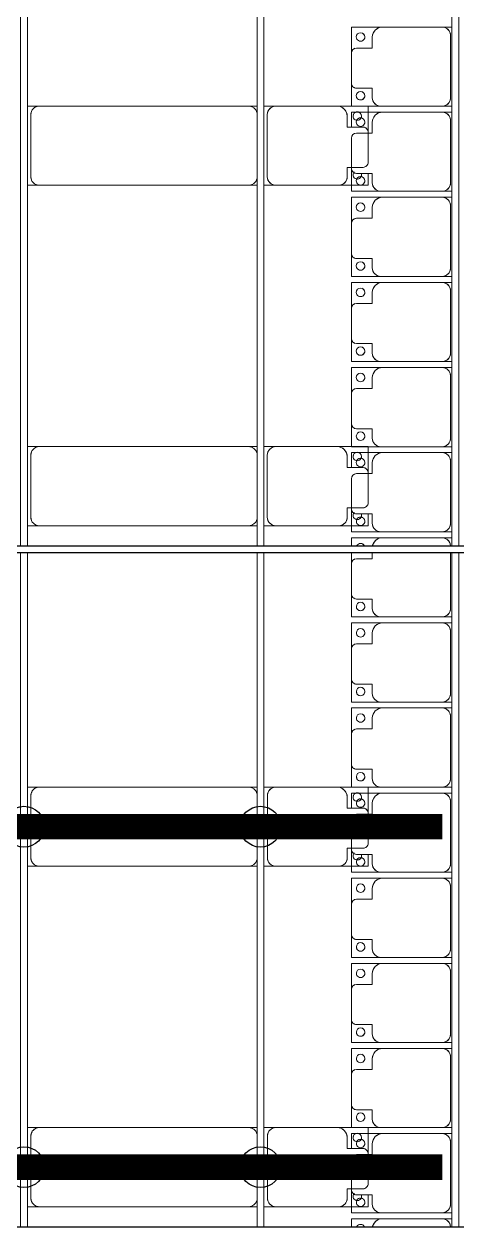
# Model space of a CAD drawing. Header units: millimetres. Extents: x -248177 to 167033, y 156986 to 268923.
# Drawn here: x -171372 to -168828, y 170400 to 177465 of the extents above; entities that cross this region are included whole.
import ezdxf

# ---------------------------------------------------------------- set-up
doc = ezdxf.new("R2010")
doc.units = ezdxf.units.MM
for name, color, linetype, lineweight in [('A-DETL-MBND', 5, 'Continuous', 9), ('A-GENM', 13, 'Continuous', 9), ('S-BEAM', 12, 'Continuous', 9)]:
    doc.layers.add(name, color=color, linetype=linetype, lineweight=lineweight)
doc.layers.add('GC-HOP 40x60 GIA CUONG', color=1, linetype='Continuous')

# ---------------------------------------------------------------- blocks, each defined once
blk = doc.blocks.new('Dải phao đi lại kèm đỡ invester - DẢI PHAO ĐI LẠI-18009-BỐ TRÍ KHUNG KẾT CẤU BÈ PIN 02')
at = {"layer": 'A-DETL-MBND', "color": 8}
for p, q in [((56758.4, -779.7), (56758.4, -721.8)), ((56758.4, -779.7), (56758.4, -721.8)), ((57173.4, -729.7), (56808.4, -729.7)), ((57223.4, -721.8), (57223.4, -779.7)), ((57223.4, -721.8), (57223.4, -779.7)), ((57258.4, -779.7), (57258.4, -721.8)), ((57258.4, -779.7), (57258.4, -721.8)), ((57673.4, -729.7), (57308.4, -729.7)), ((57723.4, -721.8), (57723.4, -779.7)), ((57723.4, -721.8), (57723.4, -779.7)), ((57758.4, -779.7), (57758.4, -721.8)), ((57758.4, -779.7), (57758.4, -721.8)), ((58173.4, -729.7), (57808.4, -729.7)), ((58223.4, -721.8), (58223.4, -779.7)), ((58223.4, -721.8), (58223.4, -779.7)), ((58258.4, -779.7), (58258.4, -721.8)), ((58258.4, -779.7), (58258.4, -721.8)), ((58673.4, -729.7), (58308.4, -729.7)), ((58723.4, -721.8), (58723.4, -779.7)), ((58723.4, -721.8), (58723.4, -779.7)), ((58758.4, -779.7), (58758.4, -721.8)), ((58758.4, -779.7), (58758.4, -721.8)), ((59173.4, -729.7), (58808.4, -729.7)), ((59223.4, -721.8), (59223.4, -779.7)), ((59223.4, -721.8), (59223.4, -779.7)), ((59258.4, -779.7), (59258.4, -721.8)), ((59258.4, -779.7), (59258.4, -721.8)), ((59673.4, -729.7), (59308.4, -729.7)), ((59723.4, -721.8), (59723.4, -779.7)), ((59723.4, -721.8), (59723.4, -779.7)), ((59758.4, -779.7), (59758.4, -721.8)), ((59758.4, -779.7), (59758.4, -721.8)), ((60173.4, -729.7), (59846.3, -729.7)), ((60223.4, -721.8), (60223.4, -779.7)), ((60223.4, -721.8), (60223.4, -779.7)), ((60258.4, -779.7), (60258.4, -721.8)), ((60258.4, -779.7), (60258.4, -721.8)), ((60673.4, -729.7), (60308.4, -729.7)), ((60723.4, -721.8), (60723.4, -779.7)), ((60723.4, -721.8), (60723.4, -779.7)), ((60758.4, -779.7), (60758.4, -721.8)), ((60758.4, -779.7), (60758.4, -721.8)), ((61173.4, -729.7), (60808.4, -729.7)), ((61223.4, -721.8), (61223.4, -779.7)), ((61223.4, -721.8), (61223.4, -779.7)), ((61258.4, -779.7), (61258.4, -721.8)), ((61258.4, -779.7), (61258.4, -721.8)), ((61673.4, -729.7), (61308.4, -729.7)), ((61723.4, -721.8), (61723.4, -779.7)), ((61723.4, -721.8), (61723.4, -779.7)), ((61758.4, -779.7), (61758.4, -721.8)), ((61758.4, -779.7), (61758.4, -721.8)), ((62173.4, -729.7), (61808.4, -729.7)), ((62223.4, -721.8), (62223.4, -779.7)), ((62223.4, -721.8), (62223.4, -779.7)), ((62258.4, -779.7), (62258.4, -721.8)), ((62258.4, -779.7), (62258.4, -721.8)), ((62673.4, -729.7), (62308.4, -729.7)), ((62723.4, -721.8), (62723.4, -779.7)), ((62723.4, -721.8), (62723.4, -779.7)), ((62758.4, -779.7), (62758.4, -721.8)), ((62758.4, -779.7), (62758.4, -721.8)), ((63173.4, -729.7), (62808.4, -729.7)), ((63223.4, -721.8), (63223.4, -779.7)), ((63223.4, -721.8), (63223.4, -779.7)), ((63258.4, -779.7), (63258.4, -721.8)), ((63258.4, -779.7), (63258.4, -721.8)), ((63673.4, -729.7), (63308.4, -729.7)), ((63723.4, -721.8), (63723.4, -779.7)), ((63723.4, -721.8), (63723.4, -779.7)), ((63758.4, -779.7), (63758.4, -721.8)), ((63758.4, -779.7), (63758.4, -721.8)), ((56758.4, -779.7), (56758.4, -1129.7)), ((57223.4, -1139.7), (57223.4, -779.7)), ((57258.4, -779.7), (57258.4, -1129.7)), ((57723.4, -1139.7), (57723.4, -779.7)), ((57758.4, -779.7), (57758.4, -1129.7)), ((58223.4, -1139.7), (58223.4, -779.7)), ((58258.4, -779.7), (58258.4, -1129.7)), ((58723.4, -1139.7), (58723.4, -779.7)), ((58758.4, -779.7), (58758.4, -1129.7)), ((59223.4, -1139.7), (59223.4, -779.7)), ((59258.4, -779.7), (59258.4, -1129.7)), ((59723.4, -1139.7), (59723.4, -779.7)), ((59758.4, -779.7), (59758.4, -1129.7)), ((60223.4, -1139.7), (60223.4, -779.7)), ((60258.4, -779.7), (60258.4, -1129.7)), ((60723.4, -1139.7), (60723.4, -779.7)), ((60758.4, -779.7), (60758.4, -1129.7)), ((61223.4, -1139.7), (61223.4, -779.7)), ((61258.4, -779.7), (61258.4, -1129.7)), ((61723.4, -1139.7), (61723.4, -779.7)), ((61758.4, -779.7), (61758.4, -1129.7)), ((62223.4, -1139.7), (62223.4, -779.7)), ((62258.4, -779.7), (62258.4, -1129.7)), ((62723.4, -1139.7), (62723.4, -779.7)), ((62758.4, -779.7), (62758.4, -1129.7)), ((63223.4, -1139.7), (63223.4, -779.7)), ((63258.4, -779.7), (63258.4, -1129.7)), ((63723.4, -1139.7), (63723.4, -779.7)), ((63758.4, -779.7), (63758.4, -1129.7)), ((56758.4, -1312.2), (56758.4, -1129.7)), ((56758.4, -1129.7), (56758.4, -1312.2)), ((57258.4, -1312.2), (57258.4, -1129.7)), ((57258.4, -1129.7), (57258.4, -1216.7)), ((57758.4, -1312.2), (57758.4, -1129.7)), ((57758.4, -1129.7), (57758.4, -1312.2)), ((58258.4, -1312.2), (58258.4, -1129.7)), ((58258.4, -1129.7), (58258.4, -1312.2)), ((58758.4, -1312.2), (58758.4, -1129.7)), ((58758.4, -1129.7), (58758.4, -1312.2)), ((59258.4, -1312.2), (59258.4, -1129.7)), ((59258.4, -1129.7), (59258.4, -1216.7)), ((59758.4, -1312.2), (59758.4, -1129.7)), ((59758.4, -1129.7), (59758.4, -1312.2)), ((60258.4, -1312.2), (60258.4, -1129.7)), ((60258.4, -1129.7), (60258.4, -1312.2)), ((60758.4, -1312.2), (60758.4, -1129.7)), ((60758.4, -1129.7), (60758.4, -1312.2)), ((61258.4, -1312.2), (61258.4, -1129.7)), ((61258.4, -1129.7), (61258.4, -1216.7)), ((61758.4, -1312.2), (61758.4, -1129.7)), ((61758.4, -1129.7), (61758.4, -1312.2)), ((62258.4, -1312.2), (62258.4, -1129.7)), ((62258.4, -1129.7), (62258.4, -1312.2)), ((62758.4, -1312.2), (62758.4, -1129.7)), ((62758.4, -1129.7), (62758.4, -1312.2)), ((63258.4, -1312.2), (63258.4, -1129.7)), ((63258.4, -1129.7), (63258.4, -1216.7)), ((63758.4, -1312.2), (63758.4, -1129.7)), ((63758.4, -1129.7), (63758.4, -1312.2)), ((56818.4, -1189.7), (56881.8, -1189.7)), ((56881.8, -1189.7), (56881.8, -1282.2)), ((57118.2, -1282.2), (57118.2, -1189.7)), ((57118.2, -1189.7), (57173.4, -1189.7)), ((57223.4, -1139.7), (57223.4, -1312.2)), ((57223.4, -1215.1), (57223.4, -1139.7)), ((57318.4, -1189.7), (57381.8, -1189.7)), ((57381.8, -1189.7), (57381.8, -1282.2)), ((57618.2, -1282.2), (57618.2, -1189.7)), ((57618.2, -1189.7), (57673.4, -1189.7)), ((57723.4, -1139.7), (57723.4, -1312.2)), ((57723.4, -1312.2), (57723.4, -1139.7)), ((57818.4, -1189.7), (57881.8, -1189.7)), ((57881.8, -1189.7), (57881.8, -1282.2)), ((58118.2, -1282.2), (58118.2, -1189.7)), ((58118.2, -1189.7), (58173.4, -1189.7)), ((58223.4, -1139.7), (58223.4, -1312.2)), ((58223.4, -1312.2), (58223.4, -1139.7)), ((58318.4, -1189.7), (58381.8, -1189.7)), ((58381.8, -1189.7), (58381.8, -1282.2)), ((58618.2, -1282.2), (58618.2, -1189.7)), ((58618.2, -1189.7), (58673.4, -1189.7)), ((58723.4, -1139.7), (58723.4, -1312.2)), ((58723.4, -1312.2), (58723.4, -1139.7)), ((58818.4, -1189.7), (58881.8, -1189.7)), ((58881.8, -1189.7), (58881.8, -1282.2)), ((59118.2, -1282.2), (59118.2, -1189.7)), ((59118.2, -1189.7), (59173.4, -1189.7)), ((59223.4, -1139.7), (59223.4, -1312.2)), ((59223.4, -1215.1), (59223.4, -1139.7)), ((59318.4, -1189.7), (59381.8, -1189.7)), ((59381.8, -1189.7), (59381.8, -1282.2)), ((59618.2, -1282.2), (59618.2, -1189.7)), ((59618.2, -1189.7), (59673.4, -1189.7)), ((59723.4, -1139.7), (59723.4, -1312.2)), ((59723.4, -1312.2), (59723.4, -1139.7)), ((59846.3, -1189.7), (59881.8, -1189.7)), ((59881.8, -1189.7), (59881.8, -1282.2)), ((60118.2, -1282.2), (60118.2, -1189.7)), ((60118.2, -1189.7), (60173.4, -1189.7)), ((60223.4, -1139.7), (60223.4, -1312.2)), ((60223.4, -1312.2), (60223.4, -1139.7)), ((60318.4, -1189.7), (60381.8, -1189.7)), ((60381.8, -1189.7), (60381.8, -1282.2)), ((60618.2, -1282.2), (60618.2, -1189.7)), ((60618.2, -1189.7), (60673.4, -1189.7)), ((60723.4, -1139.7), (60723.4, -1312.2)), ((60723.4, -1312.2), (60723.4, -1139.7)), ((60818.4, -1189.7), (60881.8, -1189.7)), ((60881.8, -1189.7), (60881.8, -1282.2)), ((61118.2, -1282.2), (61118.2, -1189.7)), ((61118.2, -1189.7), (61173.4, -1189.7)), ((61223.4, -1139.7), (61223.4, -1312.2)), ((61223.4, -1215.1), (61223.4, -1139.7)), ((61318.4, -1189.7), (61381.8, -1189.7)), ((61381.8, -1189.7), (61381.8, -1282.2)), ((61618.2, -1282.2), (61618.2, -1189.7)), ((61618.2, -1189.7), (61673.4, -1189.7)), ((61723.4, -1139.7), (61723.4, -1312.2)), ((61723.4, -1312.2), (61723.4, -1139.7)), ((61818.4, -1189.7), (61881.8, -1189.7)), ((61881.8, -1189.7), (61881.8, -1282.2)), ((62118.2, -1282.2), (62118.2, -1189.7)), ((62118.2, -1189.7), (62173.4, -1189.7)), ((62223.4, -1139.7), (62223.4, -1312.2)), ((62223.4, -1312.2), (62223.4, -1139.7)), ((62318.4, -1189.7), (62381.8, -1189.7)), ((62381.8, -1189.7), (62381.8, -1282.2)), ((62618.2, -1282.2), (62618.2, -1189.7)), ((62618.2, -1189.7), (62673.4, -1189.7)), ((62723.4, -1139.7), (62723.4, -1312.2)), ((62723.4, -1312.2), (62723.4, -1139.7)), ((62818.4, -1189.7), (62881.8, -1189.7)), ((62881.8, -1189.7), (62881.8, -1282.2)), ((63118.2, -1282.2), (63118.2, -1189.7)), ((63118.2, -1189.7), (63173.4, -1189.7)), ((63223.4, -1139.7), (63223.4, -1312.2)), ((63223.4, -1215.1), (63223.4, -1139.7)), ((63318.4, -1189.7), (63381.8, -1189.7)), ((63381.8, -1189.7), (63381.8, -1282.2)), ((63618.2, -1282.2), (63618.2, -1189.7)), ((63618.2, -1189.7), (63673.4, -1189.7)), ((63723.4, -1139.7), (63723.4, -1312.2)), ((63723.4, -1312.2), (63723.4, -1139.7)), ((57223.4, -1312.2), (57223.4, -1248)), ((57258.4, -1237.7), (57258.4, -1294.9)), ((59223.4, -1312.2), (59223.4, -1248)), ((59258.4, -1237.7), (59258.4, -1294.9)), ((61223.4, -1312.2), (61223.4, -1248)), ((61258.4, -1237.7), (61258.4, -1294.9)), ((63223.4, -1312.2), (63223.4, -1248)), ((63258.4, -1237.7), (63258.4, -1294.9)), ((56911.8, -1312.2), (56758.4, -1312.2)), ((56758.4, -1312.2), (56911.8, -1312.2)), ((56911.8, -1312.2), (57088.2, -1312.2)), ((57223.4, -1312.2), (57088.2, -1312.2)), ((57088.2, -1312.2), (57223.4, -1312.2)), ((57258.4, -1301.2), (57258.4, -1312.2)), ((57346.4, -1312.2), (57258.4, -1312.2)), ((57277.3, -1312.2), (57290.2, -1312.2)), ((57311.7, -1312.2), (57327.2, -1312.2)), ((57411.8, -1312.2), (57588.2, -1312.2)), ((57723.4, -1312.2), (57588.2, -1312.2)), ((57592, -1312.2), (57609.1, -1312.2)), ((57625.2, -1312.2), (57638.6, -1312.2)), ((57687, -1312.2), (57723.4, -1312.2)), ((57911.8, -1312.2), (57758.4, -1312.2)), ((57758.4, -1312.2), (57911.8, -1312.2)), ((57911.8, -1312.2), (58088.2, -1312.2)), ((58223.4, -1312.2), (58088.2, -1312.2)), ((58088.2, -1312.2), (58223.4, -1312.2)), ((58411.8, -1312.2), (58258.4, -1312.2)), ((58258.4, -1312.2), (58411.8, -1312.2)), ((58411.8, -1312.2), (58588.2, -1312.2)), ((58723.4, -1312.2), (58588.2, -1312.2)), ((58588.2, -1312.2), (58723.4, -1312.2)), ((58911.8, -1312.2), (58758.4, -1312.2)), ((58758.4, -1312.2), (58911.8, -1312.2)), ((58911.8, -1312.2), (59088.2, -1312.2)), ((59223.4, -1312.2), (59088.2, -1312.2)), ((59088.2, -1312.2), (59223.4, -1312.2)), ((59258.4, -1301.2), (59258.4, -1312.2)), ((59346.4, -1312.2), (59258.4, -1312.2)), ((59277.3, -1312.2), (59290.2, -1312.2)), ((59311.7, -1312.2), (59327.2, -1312.2)), ((59411.8, -1312.2), (59588.2, -1312.2)), ((59723.4, -1312.2), (59588.2, -1312.2)), ((59592, -1312.2), (59609.1, -1312.2)), ((59625.2, -1312.2), (59638.6, -1312.2)), ((59687, -1312.2), (59723.4, -1312.2)), ((59806.3, -1312.2), (59758.4, -1312.2)), ((59758.4, -1312.2), (59806.3, -1312.2)), ((59911.8, -1312.2), (59846.3, -1312.2)), ((59846.3, -1312.2), (59911.8, -1312.2)), ((59911.8, -1312.2), (60088.2, -1312.2)), ((60223.4, -1312.2), (60088.2, -1312.2)), ((60088.2, -1312.2), (60223.4, -1312.2)), ((60411.8, -1312.2), (60258.4, -1312.2)), ((60258.4, -1312.2), (60411.8, -1312.2)), ((60411.8, -1312.2), (60588.2, -1312.2)), ((60723.4, -1312.2), (60588.2, -1312.2)), ((60588.2, -1312.2), (60723.4, -1312.2)), ((60911.8, -1312.2), (60758.4, -1312.2)), ((60758.4, -1312.2), (60911.8, -1312.2)), ((60911.8, -1312.2), (61088.2, -1312.2)), ((61223.4, -1312.2), (61088.2, -1312.2)), ((61088.2, -1312.2), (61223.4, -1312.2)), ((61258.4, -1301.2), (61258.4, -1312.2)), ((61346.4, -1312.2), (61258.4, -1312.2)), ((61277.3, -1312.2), (61290.2, -1312.2)), ((61311.7, -1312.2), (61327.2, -1312.2)), ((61411.8, -1312.2), (61588.2, -1312.2)), ((61723.4, -1312.2), (61588.2, -1312.2)), ((61592, -1312.2), (61609.1, -1312.2)), ((61625.2, -1312.2), (61638.6, -1312.2)), ((61687, -1312.2), (61723.4, -1312.2)), ((61911.8, -1312.2), (61758.4, -1312.2)), ((61758.4, -1312.2), (61911.8, -1312.2)), ((61911.8, -1312.2), (62088.2, -1312.2)), ((62223.4, -1312.2), (62088.2, -1312.2)), ((62088.2, -1312.2), (62223.4, -1312.2)), ((62411.8, -1312.2), (62258.4, -1312.2)), ((62258.4, -1312.2), (62411.8, -1312.2)), ((62411.8, -1312.2), (62588.2, -1312.2)), ((62723.4, -1312.2), (62588.2, -1312.2)), ((62588.2, -1312.2), (62723.4, -1312.2)), ((62911.8, -1312.2), (62758.4, -1312.2)), ((62758.4, -1312.2), (62911.8, -1312.2)), ((62911.8, -1312.2), (63088.2, -1312.2)), ((63223.4, -1312.2), (63088.2, -1312.2)), ((63088.2, -1312.2), (63223.4, -1312.2)), ((63258.4, -1301.2), (63258.4, -1312.2)), ((63346.4, -1312.2), (63258.4, -1312.2)), ((63277.3, -1312.2), (63290.2, -1312.2)), ((63311.7, -1312.2), (63327.2, -1312.2)), ((63411.8, -1312.2), (63588.2, -1312.2)), ((63723.4, -1312.2), (63588.2, -1312.2)), ((63592, -1312.2), (63609.1, -1312.2)), ((63625.2, -1312.2), (63638.6, -1312.2)), ((63687, -1312.2), (63723.4, -1312.2)), ((63806.3, -1312.2), (63758.4, -1312.2)), ((63758.4, -1312.2), (63806.3, -1312.2))]:
    blk.add_line(p, q, dxfattribs=at)
for centre, radius, start, end in [((56808.4, -779.7), 50, 90, 180), ((56808.4, -779.7), 50, 90, 165), ((57173.4, -779.7), 50, 0, 90), ((57173.4, -779.7), 50, 15, 90), ((57308.4, -779.7), 50, 90, 180), ((57308.4, -779.7), 50, 90, 165), ((57673.4, -779.7), 50, 0, 90), ((57673.4, -779.7), 50, 15, 90), ((57808.4, -779.7), 50, 90, 180), ((57808.4, -779.7), 50, 90, 165), ((58173.4, -779.7), 50, 0, 90), ((58173.4, -779.7), 50, 15, 90), ((58308.4, -779.7), 50, 90, 180), ((58308.4, -779.7), 50, 90, 165), ((58673.4, -779.7), 50, 0, 90), ((58673.4, -779.7), 50, 15, 90), ((58808.4, -779.7), 50, 90, 180), ((58808.4, -779.7), 50, 90, 165), ((59173.4, -779.7), 50, 0, 90), ((59173.4, -779.7), 50, 15, 90), ((59308.4, -779.7), 50, 90, 180), ((59308.4, -779.7), 50, 90, 165), ((59673.4, -779.7), 50, 0, 90), ((59673.4, -779.7), 50, 15, 90), ((59808.4, -779.7), 50, 92.49051, 180), ((59808.4, -779.7), 50, 92.49051, 165), ((60173.4, -779.7), 50, 0, 90), ((60173.4, -779.7), 50, 15, 90), ((60308.4, -779.7), 50, 90, 180), ((60308.4, -779.7), 50, 90, 165), ((60673.4, -779.7), 50, 0, 90), ((60673.4, -779.7), 50, 15, 90), ((60808.4, -779.7), 50, 90, 180), ((60808.4, -779.7), 50, 90, 165), ((61173.4, -779.7), 50, 0, 90), ((61173.4, -779.7), 50, 15, 90), ((61308.4, -779.7), 50, 90, 180), ((61308.4, -779.7), 50, 90, 165), ((61673.4, -779.7), 50, 0, 90), ((61673.4, -779.7), 50, 15, 90), ((61808.4, -779.7), 50, 90, 180), ((61808.4, -779.7), 50, 90, 165), ((62173.4, -779.7), 50, 0, 90), ((62173.4, -779.7), 50, 15, 90), ((62308.4, -779.7), 50, 90, 180), ((62308.4, -779.7), 50, 90, 165), ((62673.4, -779.7), 50, 0, 90), ((62673.4, -779.7), 50, 15, 90), ((62808.4, -779.7), 50, 90, 180), ((62808.4, -779.7), 50, 90, 165), ((63173.4, -779.7), 50, 360, 90), ((63173.4, -779.7), 50, 15, 90), ((63308.4, -779.7), 50, 90, 180), ((63308.4, -779.7), 50, 90, 165), ((63673.4, -779.7), 50, 0, 90), ((63673.4, -779.7), 50, 15, 90), ((63808.4, -779.7), 50, 92.49051, 180), ((63808.4, -779.7), 50, 92.49051, 165), ((56818.4, -1129.7), 60, 180, 270), ((57318.4, -1129.7), 60, 180, 270), ((57818.4, -1129.7), 60, 180, 270), ((58318.4, -1129.7), 60, 180, 270), ((58818.4, -1129.7), 60, 180, 270), ((59318.4, -1129.7), 60, 180, 270), ((59818.4, -1129.7), 60, 180, 255), ((60318.4, -1129.7), 60, 180, 270), ((60818.4, -1129.7), 60, 180, 270), ((61318.4, -1129.7), 60, 180, 270), ((61818.4, -1129.7), 60, 180, 270), ((62318.4, -1129.7), 60, 180, 270), ((62818.4, -1129.7), 60, 180, 270), ((63318.4, -1129.7), 60, 180, 270), ((63818.4, -1129.7), 60, 180, 255), ((56818.4, -1129.7), 60, 210, 270), ((57173.4, -1139.7), 50, 270, 360), ((57173.4, -1139.7), 50, 270, 345), ((57318.4, -1129.7), 60, 210, 270), ((57673.4, -1139.7), 50, 270, 360), ((57673.4, -1139.7), 50, 270, 345), ((57818.4, -1129.7), 60, 210, 270), ((58173.4, -1139.7), 50, 270, 360), ((58173.4, -1139.7), 50, 270, 345), ((58318.4, -1129.7), 60, 210, 270), ((58673.4, -1139.7), 50, 270, 360), ((58673.4, -1139.7), 50, 270, 345), ((58818.4, -1129.7), 60, 210, 270), ((59173.4, -1139.7), 50, 270, 360), ((59173.4, -1139.7), 50, 270, 345), ((59318.4, -1129.7), 60, 210, 270), ((59673.4, -1139.7), 50, 270, 360), ((59673.4, -1139.7), 50, 270, 345), ((59818.4, -1129.7), 60, 210, 255), ((60173.4, -1139.7), 50, 270, 0), ((60173.4, -1139.7), 50, 270, 345), ((60318.4, -1129.7), 60, 210, 270), ((60673.4, -1139.7), 50, 270, 360), ((60673.4, -1139.7), 50, 270, 345), ((60818.4, -1129.7), 60, 210, 270), ((61173.4, -1139.7), 50, 270, 0), ((61173.4, -1139.7), 50, 270, 345), ((61318.4, -1129.7), 60, 210, 270), ((61673.4, -1139.7), 50, 270, 360), ((61673.4, -1139.7), 50, 270, 345), ((61818.4, -1129.7), 60, 210, 270), ((62173.4, -1139.7), 50, 270, 0), ((62173.4, -1139.7), 50, 270, 345), ((62318.4, -1129.7), 60, 210, 270), ((62673.4, -1139.7), 50, 270, 0), ((62673.4, -1139.7), 50, 270, 345), ((62818.4, -1129.7), 60, 210, 270), ((63173.4, -1139.7), 50, 270, 0), ((63173.4, -1139.7), 50, 270, 345), ((63318.4, -1129.7), 60, 210, 270), ((63673.4, -1139.7), 50, 270, 360), ((63673.4, -1139.7), 50, 270, 345), ((63818.4, -1129.7), 60, 210, 255), ((56816.8, -1258.6), 25, 90, 270), ((56816.8, -1258.6), 25, 180, 270), ((56816.8, -1258.6), 25, 90, 165), ((56816.8, -1258.6), 25, 270, 90), ((56816.8, -1258.6), 25, 60, 90), ((56816.8, -1258.6), 25, 270, 30), ((57161.8, -1258.6), 25, 90, 270), ((57161.8, -1258.6), 25, 180, 270), ((57161.8, -1258.6), 25, 90, 165), ((57161.8, -1258.6), 25, 270, 90), ((57161.8, -1258.6), 25, 15, 90), ((57161.8, -1258.6), 25, 270, 0), ((57316.8, -1258.6), 25, 90, 270), ((57316.8, -1258.6), 25, 180, 240), ((57316.8, -1258.6), 25, 270, 90), ((57661.8, -1258.6), 25, 90, 270), ((57661.8, -1258.6), 25, 180, 240), ((57661.8, -1258.6), 25, 150, 165), ((57661.8, -1258.6), 25, 270, 90), ((57661.8, -1258.6), 25, 60, 90), ((57816.8, -1258.6), 25, 90, 270), ((57816.8, -1258.6), 25, 180, 270), ((57816.8, -1258.6), 25, 90, 165), ((57816.8, -1258.6), 25, 270, 90), ((57816.8, -1258.6), 25, 60, 90), ((57816.8, -1258.6), 25, 270, 30), ((58161.8, -1258.6), 25, 90, 270), ((58161.8, -1258.6), 25, 180, 270), ((58161.8, -1258.6), 25, 90, 165), ((58161.8, -1258.6), 25, 270, 90), ((58161.8, -1258.6), 25, 15, 90), ((58161.8, -1258.6), 25, 270, 360), ((58316.8, -1258.6), 25, 90, 270), ((58316.8, -1258.6), 25, 180, 270), ((58316.8, -1258.6), 25, 90, 165), ((58316.8, -1258.6), 25, 270, 90), ((58316.8, -1258.6), 25, 60, 90), ((58316.8, -1258.6), 25, 270, 30), ((58661.8, -1258.6), 25, 90, 270), ((58661.8, -1258.6), 25, 180, 270), ((58661.8, -1258.6), 25, 90, 165), ((58661.8, -1258.6), 25, 270, 90), ((58661.8, -1258.6), 25, 15, 90), ((58661.8, -1258.6), 25, 270, 0), ((58816.8, -1258.6), 25, 90, 270), ((58816.8, -1258.6), 25, 180, 270), ((58816.8, -1258.6), 25, 90, 165), ((58816.8, -1258.6), 25, 270, 90), ((58816.8, -1258.6), 25, 60, 90), ((58816.8, -1258.6), 25, 270, 30), ((59161.8, -1258.6), 25, 90, 270), ((59161.8, -1258.6), 25, 180, 270), ((59161.8, -1258.6), 25, 90, 165), ((59161.8, -1258.6), 25, 270, 90), ((59161.8, -1258.6), 25, 15, 90), ((59161.8, -1258.6), 25, 270, 360), ((59316.8, -1258.6), 25, 90, 270), ((59316.8, -1258.6), 25, 180, 240), ((59316.8, -1258.6), 25, 270, 90), ((59661.8, -1258.6), 25, 90, 270), ((59661.8, -1258.6), 25, 180, 240), ((59661.8, -1258.6), 25, 150, 165), ((59661.8, -1258.6), 25, 270, 90), ((59661.8, -1258.6), 25, 60, 90), ((59816.8, -1258.6), 25, 120, 240), ((59816.8, -1258.6), 25, 180, 240), ((59816.8, -1258.6), 25, 120, 165), ((60161.8, -1258.6), 25, 90, 270), ((60161.8, -1258.6), 25, 180, 270), ((60161.8, -1258.6), 25, 90, 165), ((60161.8, -1258.6), 25, 270, 90), ((60161.8, -1258.6), 25, 15, 90), ((60161.8, -1258.6), 25, 270, 0), ((60316.8, -1258.6), 25, 90, 270), ((60316.8, -1258.6), 25, 180, 270), ((60316.8, -1258.6), 25, 90, 165), ((60316.8, -1258.6), 25, 270, 90), ((60316.8, -1258.6), 25, 60, 90), ((60316.8, -1258.6), 25, 270, 30), ((60661.8, -1258.6), 25, 90, 270), ((60661.8, -1258.6), 25, 180, 270), ((60661.8, -1258.6), 25, 90, 165), ((60661.8, -1258.6), 25, 270, 90), ((60661.8, -1258.6), 25, 15, 90), ((60661.8, -1258.6), 25, 270, 360), ((60816.8, -1258.6), 25, 90, 270), ((60816.8, -1258.6), 25, 180, 270), ((60816.8, -1258.6), 25, 90, 165), ((60816.8, -1258.6), 25, 270, 90), ((60816.8, -1258.6), 25, 60, 90), ((60816.8, -1258.6), 25, 270, 30), ((61161.8, -1258.6), 25, 90, 270), ((61161.8, -1258.6), 25, 180, 270), ((61161.8, -1258.6), 25, 90, 165), ((61161.8, -1258.6), 25, 270, 90), ((61161.8, -1258.6), 25, 15, 90), ((61161.8, -1258.6), 25, 270, 360), ((61316.8, -1258.6), 25, 90, 270), ((61316.8, -1258.6), 25, 180, 240), ((61316.8, -1258.6), 25, 270, 90), ((61661.8, -1258.6), 25, 90, 270), ((61661.8, -1258.6), 25, 180, 240), ((61661.8, -1258.6), 25, 150, 165), ((61661.8, -1258.6), 25, 270, 90), ((61661.8, -1258.6), 25, 60, 90), ((61816.8, -1258.6), 25, 90, 270), ((61816.8, -1258.6), 25, 180, 270), ((61816.8, -1258.6), 25, 90, 165), ((61816.8, -1258.6), 25, 270, 90), ((61816.8, -1258.6), 25, 60, 90), ((61816.8, -1258.6), 25, 270, 30), ((62161.8, -1258.6), 25, 90, 270), ((62161.8, -1258.6), 25, 180, 270), ((62161.8, -1258.6), 25, 90, 165), ((62161.8, -1258.6), 25, 270, 90), ((62161.8, -1258.6), 25, 15, 90), ((62161.8, -1258.6), 25, 270, 360), ((62316.8, -1258.6), 25, 90, 270), ((62316.8, -1258.6), 25, 180, 270), ((62316.8, -1258.6), 25, 90, 165), ((62316.8, -1258.6), 25, 270, 90), ((62316.8, -1258.6), 25, 60, 90), ((62316.8, -1258.6), 25, 270, 30), ((62661.8, -1258.6), 25, 90, 270), ((62661.8, -1258.6), 25, 180, 270), ((62661.8, -1258.6), 25, 90, 165), ((62661.8, -1258.6), 25, 270, 90), ((62661.8, -1258.6), 25, 15, 90), ((62661.8, -1258.6), 25, 270, 0), ((62816.8, -1258.6), 25, 90, 270), ((62816.8, -1258.6), 25, 180, 270), ((62816.8, -1258.6), 25, 90, 165), ((62816.8, -1258.6), 25, 270, 90), ((62816.8, -1258.6), 25, 60, 90), ((62816.8, -1258.6), 25, 270, 30), ((63161.8, -1258.6), 25, 90, 270), ((63161.8, -1258.6), 25, 180, 270), ((63161.8, -1258.6), 25, 90, 165), ((63161.8, -1258.6), 25, 270, 90), ((63161.8, -1258.6), 25, 15, 90), ((63161.8, -1258.6), 25, 270, 360), ((63316.8, -1258.6), 25, 90, 270), ((63316.8, -1258.6), 25, 180, 240), ((63316.8, -1258.6), 25, 270, 90), ((63661.8, -1258.6), 25, 90, 270), ((63661.8, -1258.6), 25, 180, 240), ((63661.8, -1258.6), 25, 150, 165), ((63661.8, -1258.6), 25, 270, 90), ((63661.8, -1258.6), 25, 60, 90), ((63816.8, -1258.6), 25, 120, 240), ((63816.8, -1258.6), 25, 180, 240), ((63816.8, -1258.6), 25, 120, 165), ((56911.8, -1282.2), 30, 180, 270), ((56911.8, -1282.2), 30, 195, 225), ((56911.8, -1282.2), 30, 195, 255), ((56911.8, -1282.2), 30, 195, 225), ((57088.2, -1282.2), 30, 270, 0), ((57088.2, -1282.2), 30, 285, 345), ((57088.2, -1282.2), 30, 285, 300), ((57088.2, -1282.2), 30, 285, 300), ((57088.2, -1282.2), 30, 315, 345), ((57088.2, -1282.2), 30, 315, 345), ((57411.8, -1282.2), 30, 180, 270), ((57588.2, -1282.2), 30, 270, 0), ((57588.2, -1282.2), 30, 285, 345), ((57588.2, -1282.2), 30, 285, 300), ((57588.2, -1282.2), 30, 285, 300), ((57588.2, -1282.2), 30, 315, 345), ((57588.2, -1282.2), 30, 315, 345), ((57911.8, -1282.2), 30, 180, 270), ((57911.8, -1282.2), 30, 195, 225), ((57911.8, -1282.2), 30, 195, 255), ((57911.8, -1282.2), 30, 195, 225), ((58088.2, -1282.2), 30, 270, 0), ((58088.2, -1282.2), 30, 285, 345), ((58088.2, -1282.2), 30, 285, 300), ((58088.2, -1282.2), 30, 285, 300), ((58088.2, -1282.2), 30, 315, 345), ((58088.2, -1282.2), 30, 315, 345), ((58411.8, -1282.2), 30, 180, 270), ((58411.8, -1282.2), 30, 195, 225), ((58411.8, -1282.2), 30, 195, 255), ((58411.8, -1282.2), 30, 195, 225), ((58588.2, -1282.2), 30, 270, 360), ((58588.2, -1282.2), 30, 285, 345), ((58588.2, -1282.2), 30, 285, 300), ((58588.2, -1282.2), 30, 285, 300), ((58588.2, -1282.2), 30, 315, 345), ((58588.2, -1282.2), 30, 315, 345), ((58911.8, -1282.2), 30, 180, 270), ((58911.8, -1282.2), 30, 195, 225), ((58911.8, -1282.2), 30, 195, 255), ((58911.8, -1282.2), 30, 195, 225), ((59088.2, -1282.2), 30, 270, 360), ((59088.2, -1282.2), 30, 285, 345), ((59088.2, -1282.2), 30, 285, 300), ((59088.2, -1282.2), 30, 285, 300), ((59088.2, -1282.2), 30, 315, 345), ((59088.2, -1282.2), 30, 315, 345), ((59411.8, -1282.2), 30, 180, 270), ((59588.2, -1282.2), 30, 270, 0), ((59588.2, -1282.2), 30, 285, 345), ((59588.2, -1282.2), 30, 285, 300), ((59588.2, -1282.2), 30, 285, 300), ((59588.2, -1282.2), 30, 315, 345), ((59588.2, -1282.2), 30, 315, 345), ((59911.8, -1282.2), 30, 180, 270), ((59911.8, -1282.2), 30, 195, 225), ((59911.8, -1282.2), 30, 195, 255), ((59911.8, -1282.2), 30, 195, 225), ((60088.2, -1282.2), 30, 270, 0), ((60088.2, -1282.2), 30, 285, 345), ((60088.2, -1282.2), 30, 285, 300), ((60088.2, -1282.2), 30, 285, 300), ((60088.2, -1282.2), 30, 315, 345), ((60088.2, -1282.2), 30, 315, 345), ((60411.8, -1282.2), 30, 180, 270), ((60411.8, -1282.2), 30, 195, 225), ((60411.8, -1282.2), 30, 195, 255), ((60411.8, -1282.2), 30, 195, 225), ((60588.2, -1282.2), 30, 270, 0), ((60588.2, -1282.2), 30, 285, 345), ((60588.2, -1282.2), 30, 285, 300), ((60588.2, -1282.2), 30, 285, 300), ((60588.2, -1282.2), 30, 315, 345), ((60588.2, -1282.2), 30, 315, 345), ((60911.8, -1282.2), 30, 180, 270), ((60911.8, -1282.2), 30, 195, 225), ((60911.8, -1282.2), 30, 195, 255), ((60911.8, -1282.2), 30, 195, 225), ((61088.2, -1282.2), 30, 270, 0), ((61088.2, -1282.2), 30, 285, 345), ((61088.2, -1282.2), 30, 285, 300), ((61088.2, -1282.2), 30, 285, 300), ((61088.2, -1282.2), 30, 315, 345), ((61088.2, -1282.2), 30, 315, 345), ((61411.8, -1282.2), 30, 180, 270), ((61588.2, -1282.2), 30, 270, 0), ((61588.2, -1282.2), 30, 285, 345), ((61588.2, -1282.2), 30, 285, 300), ((61588.2, -1282.2), 30, 285, 300), ((61588.2, -1282.2), 30, 315, 345), ((61588.2, -1282.2), 30, 315, 345), ((61911.8, -1282.2), 30, 180, 270), ((61911.8, -1282.2), 30, 195, 225), ((61911.8, -1282.2), 30, 195, 255), ((61911.8, -1282.2), 30, 195, 225), ((62088.2, -1282.2), 30, 270, 0), ((62088.2, -1282.2), 30, 285, 345), ((62088.2, -1282.2), 30, 285, 300), ((62088.2, -1282.2), 30, 285, 300), ((62088.2, -1282.2), 30, 315, 345), ((62088.2, -1282.2), 30, 315, 345), ((62411.8, -1282.2), 30, 180, 270), ((62411.8, -1282.2), 30, 195, 225), ((62411.8, -1282.2), 30, 195, 255), ((62411.8, -1282.2), 30, 195, 225), ((62588.2, -1282.2), 30, 270, 0), ((62588.2, -1282.2), 30, 285, 345), ((62588.2, -1282.2), 30, 285, 300), ((62588.2, -1282.2), 30, 285, 300), ((62588.2, -1282.2), 30, 315, 345), ((62588.2, -1282.2), 30, 315, 345), ((62911.8, -1282.2), 30, 180, 270), ((62911.8, -1282.2), 30, 195, 225), ((62911.8, -1282.2), 30, 195, 255), ((62911.8, -1282.2), 30, 195, 225), ((63088.2, -1282.2), 30, 270, 0), ((63088.2, -1282.2), 30, 285, 345), ((63088.2, -1282.2), 30, 285, 300), ((63088.2, -1282.2), 30, 285, 300), ((63088.2, -1282.2), 30, 315, 345), ((63088.2, -1282.2), 30, 315, 345), ((63411.8, -1282.2), 30, 180, 270), ((63588.2, -1282.2), 30, 270, 0), ((63588.2, -1282.2), 30, 285, 345), ((63588.2, -1282.2), 30, 285, 300), ((63588.2, -1282.2), 30, 285, 300), ((63588.2, -1282.2), 30, 315, 345), ((63588.2, -1282.2), 30, 315, 345)]:
    blk.add_arc(centre, radius, start, end, dxfattribs=at)
blk = doc.blocks.new('Dầm C52 - Dầm C52-24593-BỐ TRÍ KHUNG KẾT CẤU BÈ PIN 02')
at = {"layer": 'S-BEAM', "color": 1}
for p, q in [((-42198.2, 20), (-38238.2, 20)), ((-38198.2, 20), (-32238.2, 20)), ((-38238.2, -20), (-42198.2, -20)), ((-32238.2, -20), (-38198.2, -20))]:
    blk.add_line(p, q, dxfattribs=at)
blk = doc.blocks.new('Dai phao do pin - DẢI PHAO ĐỠ PIN-V146-BỐ TRÍ KHUNG KẾT CẤU BÈ PIN 02')
at = {"layer": 'A-DETL-MBND', "color": 8}
for p, q in [((31939.7, 241.6), (32009.7, 241.6)), ((31939.7, 241.6), (32009.7, 241.6)), ((33240.3, 241.6), (32009.7, 241.6)), ((33240.3, 241.6), (33289.7, 241.6)), ((33240.3, 241.6), (33289.7, 241.6)), ((33329.7, 241.6), (33399.7, 241.6)), ((33329.7, 241.6), (33399.7, 241.6)), ((33759.7, 241.6), (33399.7, 241.6)), ((33759.7, 241.6), (33942.2, 241.6)), ((33845, 241.6), (33759.7, 241.6)), ((33942.2, 241.6), (33883, 241.6)), ((33942.2, 241.6), (33942.2, 88.2)), ((33942.2, 205), (33942.2, 241.6)), ((31959.7, 191.6), (31959.7, -173.4)), ((33349.7, 191.6), (33349.7, -173.4)), ((33819.7, 118.2), (33819.7, 181.6)), ((33912.2, 118.2), (33819.7, 118.2)), ((33942.2, -88.2), (33942.2, 88.2)), ((33819.7, -173.4), (33819.7, -118.2)), ((33819.7, -118.2), (33912.2, -118.2)), ((33942.2, -153.6), (33942.2, -223.4)), ((33942.2, -174.1), (33942.2, -161.3)), ((32009.7, -223.4), (31939.7, -223.4)), ((32009.7, -223.4), (31939.7, -223.4)), ((32009.7, -223.4), (33240.3, -223.4)), ((33289.7, -223.4), (33240.3, -223.4)), ((33289.7, -223.4), (33240.3, -223.4)), ((33399.7, -223.4), (33329.7, -223.4)), ((33399.7, -223.4), (33329.7, -223.4)), ((33399.7, -223.4), (33769.7, -223.4)), ((33942.2, -223.4), (33769.7, -223.4)), ((33769.7, -223.4), (33847.1, -223.4)), ((33860.8, -223.4), (33901.1, -223.4)), ((33911.2, -223.4), (33923.1, -223.4)), ((33929.5, -223.4), (33941.6, -223.4))]:
    blk.add_line(p, q, dxfattribs=at)
for centre, radius, start, end in [((32009.7, 191.6), 50, 90, 180), ((32009.7, 191.6), 50, 150, 180), ((32009.7, 191.6), 50, 105, 135), ((33240.3, 191.6), 50, 15, 90), ((33240.3, 191.6), 50, 60, 90), ((33240.3, 191.6), 50, 15, 30), ((33399.7, 191.6), 50, 90, 180), ((33399.7, 191.6), 50, 105, 180), ((33759.7, 181.6), 60, 360, 90), ((33759.7, 181.6), 60, 360, 60), ((33878.6, 183.2), 25, 360, 180), ((33878.6, 183.2), 25, 180, 0), ((33878.6, 183.2), 25, 150, 165), ((33878.6, 183.2), 25, 240, 330), ((33878.6, 183.2), 25, 75, 105), ((33912.2, 88.2), 30, 0, 90), ((33912.2, 88.2), 30, 15, 75), ((33912.2, -88.2), 30, 270, 0), ((32009.7, -173.4), 50, 180, 270), ((32009.7, -173.4), 50, 180, 210), ((33240.3, -173.4), 50, 270, 345), ((33240.3, -173.4), 50, 330, 345), ((33399.7, -173.4), 50, 180, 270), ((33399.7, -173.4), 50, 180, 255), ((33769.7, -173.4), 50, 270, 360), ((33769.7, -173.4), 50, 285, 360), ((33878.6, -161.8), 25, 135, 180), ((33878.6, -161.8), 25, 180, 0), ((33878.6, -161.8), 25, 135, 150), ((33878.6, -161.8), 25, 255, 330), ((33878.6, -161.8), 25, 360, 15), ((32009.7, -173.4), 50, 240, 270), ((33240.3, -173.4), 50, 285, 300)]:
    blk.add_arc(centre, radius, start, end, dxfattribs=at)
blk = doc.blocks.new('Dai phao do pin - DẢI PHAO ĐỠ PIN-V147-BỐ TRÍ KHUNG KẾT CẤU BÈ PIN 02')
at = {"layer": 'A-DETL-MBND', "color": 8}
for p, q in [((31939.7, 241.6), (32009.7, 241.6)), ((31939.7, 241.6), (32009.7, 241.6)), ((33240.3, 241.6), (32009.7, 241.6)), ((33240.3, 241.6), (33289.7, 241.6)), ((33240.3, 241.6), (33289.7, 241.6)), ((33329.7, 241.6), (33399.7, 241.6)), ((33329.7, 241.6), (33399.7, 241.6)), ((33759.7, 241.6), (33399.7, 241.6)), ((33759.7, 241.6), (33942.2, 241.6)), ((33845, 241.6), (33759.7, 241.6)), ((33942.2, 241.6), (33883, 241.6)), ((33942.2, 241.6), (33942.2, 88.2)), ((33942.2, 205), (33942.2, 241.6)), ((31959.7, 191.6), (31959.7, -173.4)), ((33349.7, 191.6), (33349.7, -173.4)), ((33819.7, 118.2), (33819.7, 181.6)), ((33912.2, 118.2), (33819.7, 118.2)), ((33942.2, -88.2), (33942.2, 88.2)), ((33819.7, -173.4), (33819.7, -118.2)), ((33819.7, -118.2), (33912.2, -118.2)), ((33942.2, -153.6), (33942.2, -223.4)), ((33942.2, -174.1), (33942.2, -161.3)), ((32009.7, -223.4), (31939.7, -223.4)), ((32009.7, -223.4), (31939.7, -223.4)), ((32009.7, -223.4), (33240.3, -223.4)), ((33289.7, -223.4), (33240.3, -223.4)), ((33289.7, -223.4), (33240.3, -223.4)), ((33399.7, -223.4), (33329.7, -223.4)), ((33399.7, -223.4), (33329.7, -223.4)), ((33399.7, -223.4), (33769.7, -223.4)), ((33942.2, -223.4), (33769.7, -223.4)), ((33769.7, -223.4), (33847.1, -223.4)), ((33860.8, -223.4), (33901.1, -223.4)), ((33911.2, -223.4), (33923.1, -223.4)), ((33929.5, -223.4), (33941.6, -223.4))]:
    blk.add_line(p, q, dxfattribs=at)
for centre, radius, start, end in [((32009.7, 191.6), 50, 90, 180), ((32009.7, 191.6), 50, 150, 180), ((32009.7, 191.6), 50, 105, 135), ((33240.3, 191.6), 50, 15, 90), ((33240.3, 191.6), 50, 60, 90), ((33240.3, 191.6), 50, 15, 30), ((33399.7, 191.6), 50, 90, 180), ((33399.7, 191.6), 50, 105, 180), ((33759.7, 181.6), 60, 360, 90), ((33759.7, 181.6), 60, 360, 60), ((33878.6, 183.2), 25, 360, 180), ((33878.6, 183.2), 25, 180, 0), ((33878.6, 183.2), 25, 150, 165), ((33878.6, 183.2), 25, 240, 330), ((33878.6, 183.2), 25, 75, 105), ((33912.2, 88.2), 30, 0, 90), ((33912.2, 88.2), 30, 15, 75), ((33912.2, -88.2), 30, 270, 0), ((32009.7, -173.4), 50, 180, 270), ((32009.7, -173.4), 50, 180, 210), ((33240.3, -173.4), 50, 270, 345), ((33240.3, -173.4), 50, 330, 345), ((33399.7, -173.4), 50, 180, 270), ((33399.7, -173.4), 50, 180, 255), ((33769.7, -173.4), 50, 270, 360), ((33769.7, -173.4), 50, 285, 360), ((33878.6, -161.8), 25, 135, 180), ((33878.6, -161.8), 25, 180, 0), ((33878.6, -161.8), 25, 135, 150), ((33878.6, -161.8), 25, 255, 330), ((33878.6, -161.8), 25, 360, 15), ((32009.7, -173.4), 50, 240, 270), ((33240.3, -173.4), 50, 285, 300)]:
    blk.add_arc(centre, radius, start, end, dxfattribs=at)
blk = doc.blocks.new('Dai phao do pin - DẢI PHAO ĐỠ PIN-V148-BỐ TRÍ KHUNG KẾT CẤU BÈ PIN 02')
at = {"layer": 'A-DETL-MBND', "color": 8}
for p, q in [((31939.7, 241.6), (32009.7, 241.6)), ((31939.7, 241.6), (32009.7, 241.6)), ((33240.3, 241.6), (32009.7, 241.6)), ((33240.3, 241.6), (33289.7, 241.6)), ((33240.3, 241.6), (33289.7, 241.6)), ((33329.7, 241.6), (33399.7, 241.6)), ((33329.7, 241.6), (33399.7, 241.6)), ((33759.7, 241.6), (33399.7, 241.6)), ((33759.7, 241.6), (33942.2, 241.6)), ((33845, 241.6), (33759.7, 241.6)), ((33942.2, 241.6), (33883, 241.6)), ((33942.2, 241.6), (33942.2, 88.2)), ((33942.2, 205), (33942.2, 241.6)), ((31959.7, 191.6), (31959.7, -173.4)), ((33349.7, 191.6), (33349.7, -173.4)), ((33819.7, 118.2), (33819.7, 181.6)), ((33912.2, 118.2), (33819.7, 118.2)), ((33942.2, -88.2), (33942.2, 88.2)), ((33819.7, -173.4), (33819.7, -118.2)), ((33819.7, -118.2), (33912.2, -118.2)), ((33942.2, -153.6), (33942.2, -223.4)), ((33942.2, -174.1), (33942.2, -161.3)), ((32009.7, -223.4), (31939.7, -223.4)), ((32009.7, -223.4), (31939.7, -223.4)), ((32009.7, -223.4), (33240.3, -223.4)), ((33289.7, -223.4), (33240.3, -223.4)), ((33289.7, -223.4), (33240.3, -223.4)), ((33399.7, -223.4), (33329.7, -223.4)), ((33399.7, -223.4), (33329.7, -223.4)), ((33399.7, -223.4), (33769.7, -223.4)), ((33942.2, -223.4), (33769.7, -223.4)), ((33769.7, -223.4), (33847.1, -223.4)), ((33860.8, -223.4), (33901.1, -223.4)), ((33911.2, -223.4), (33923.1, -223.4)), ((33929.5, -223.4), (33941.6, -223.4))]:
    blk.add_line(p, q, dxfattribs=at)
for centre, radius, start, end in [((32009.7, 191.6), 50, 90, 180), ((32009.7, 191.6), 50, 150, 180), ((32009.7, 191.6), 50, 105, 135), ((33240.3, 191.6), 50, 15, 90), ((33240.3, 191.6), 50, 60, 90), ((33240.3, 191.6), 50, 15, 30), ((33399.7, 191.6), 50, 90, 180), ((33399.7, 191.6), 50, 105, 180), ((33759.7, 181.6), 60, 360, 90), ((33759.7, 181.6), 60, 360, 60), ((33878.6, 183.2), 25, 360, 180), ((33878.6, 183.2), 25, 180, 0), ((33878.6, 183.2), 25, 150, 165), ((33878.6, 183.2), 25, 240, 330), ((33878.6, 183.2), 25, 75, 105), ((33912.2, 88.2), 30, 0, 90), ((33912.2, 88.2), 30, 15, 75), ((33912.2, -88.2), 30, 270, 0), ((32009.7, -173.4), 50, 180, 270), ((32009.7, -173.4), 50, 182.00271, 210), ((33240.3, -173.4), 50, 270, 345), ((33240.3, -173.4), 50, 330, 345), ((33399.7, -173.4), 50, 180, 270), ((33399.7, -173.4), 50, 182.02405, 255), ((33769.7, -173.4), 50, 270, 360), ((33769.7, -173.4), 50, 285, 357.96875), ((33878.6, -161.8), 25, 135, 180), ((33878.6, -161.8), 25, 180, 0), ((33878.6, -161.8), 25, 135, 150), ((33878.6, -161.8), 25, 255, 330), ((33878.6, -161.8), 25, 360, 15), ((32009.7, -173.4), 50, 240, 270), ((33240.3, -173.4), 50, 285, 300)]:
    blk.add_arc(centre, radius, start, end, dxfattribs=at)
blk = doc.blocks.new('Dai phao do pin - DẢI PHAO ĐỠ PIN-V149-BỐ TRÍ KHUNG KẾT CẤU BÈ PIN 02')
at = {"layer": 'A-DETL-MBND', "color": 8}
for p, q in [((31939.7, 241.6), (32009.7, 241.6)), ((31939.7, 241.6), (32009.7, 241.6)), ((33240.3, 241.6), (32009.7, 241.6)), ((33240.3, 241.6), (33289.7, 241.6)), ((33240.3, 241.6), (33289.7, 241.6)), ((33329.7, 241.6), (33399.7, 241.6)), ((33329.7, 241.6), (33399.7, 241.6)), ((33759.7, 241.6), (33399.7, 241.6)), ((33759.7, 241.6), (33942.2, 241.6)), ((33845, 241.6), (33759.7, 241.6)), ((33942.2, 241.6), (33883, 241.6)), ((33942.2, 241.6), (33942.2, 88.2)), ((33942.2, 205), (33942.2, 241.6)), ((31959.7, 191.6), (31959.7, -173.4)), ((33349.7, 191.6), (33349.7, -173.4)), ((33819.7, 118.2), (33819.7, 181.6)), ((33912.2, 118.2), (33819.7, 118.2)), ((33942.2, -88.2), (33942.2, 88.2)), ((33819.7, -173.4), (33819.7, -118.2)), ((33819.7, -118.2), (33912.2, -118.2)), ((33942.2, -153.6), (33942.2, -223.4)), ((33942.2, -174.1), (33942.2, -161.3)), ((32009.7, -223.4), (31939.7, -223.4)), ((32009.7, -223.4), (31939.7, -223.4)), ((32009.7, -223.4), (33240.3, -223.4)), ((33289.7, -223.4), (33240.3, -223.4)), ((33289.7, -223.4), (33240.3, -223.4)), ((33399.7, -223.4), (33329.7, -223.4)), ((33399.7, -223.4), (33329.7, -223.4)), ((33399.7, -223.4), (33769.7, -223.4)), ((33942.2, -223.4), (33769.7, -223.4)), ((33769.7, -223.4), (33847.1, -223.4)), ((33860.8, -223.4), (33901.1, -223.4)), ((33911.2, -223.4), (33923.1, -223.4)), ((33929.5, -223.4), (33941.6, -223.4))]:
    blk.add_line(p, q, dxfattribs=at)
for centre, radius, start, end in [((32009.7, 191.6), 50, 90, 180), ((32009.7, 191.6), 50, 150, 180), ((32009.7, 191.6), 50, 105, 135), ((33240.3, 191.6), 50, 15, 90), ((33240.3, 191.6), 50, 60, 90), ((33240.3, 191.6), 50, 15, 30), ((33399.7, 191.6), 50, 90, 180), ((33399.7, 191.6), 50, 105, 180), ((33759.7, 181.6), 60, 360, 90), ((33759.7, 181.6), 60, 360, 60), ((33878.6, 183.2), 25, 360, 180), ((33878.6, 183.2), 25, 180, 0), ((33878.6, 183.2), 25, 150, 165), ((33878.6, 183.2), 25, 240, 330), ((33878.6, 183.2), 25, 75, 105), ((33912.2, 88.2), 30, 0, 90), ((33912.2, 88.2), 30, 15, 75), ((33912.2, -88.2), 30, 270, 0), ((32009.7, -173.4), 50, 180, 270), ((32009.7, -173.4), 50, 180, 210), ((33240.3, -173.4), 50, 270, 345), ((33240.3, -173.4), 50, 330, 345), ((33399.7, -173.4), 50, 180, 270), ((33399.7, -173.4), 50, 180, 255), ((33769.7, -173.4), 50, 270, 360), ((33769.7, -173.4), 50, 285, 360), ((33878.6, -161.8), 25, 135, 180), ((33878.6, -161.8), 25, 180, 0), ((33878.6, -161.8), 25, 135, 150), ((33878.6, -161.8), 25, 255, 330), ((33878.6, -161.8), 25, 360, 15), ((32009.7, -173.4), 50, 240, 270), ((33240.3, -173.4), 50, 285, 300)]:
    blk.add_arc(centre, radius, start, end, dxfattribs=at)
blk = doc.blocks.new('Dầm C52 - Hộp 40x60-25000-BỐ TRÍ KHUNG KẾT CẤU BÈ PIN 02')
at = {"layer": 'S-BEAM', "color": 3, "lineweight": 25}
blk.add_line((-56544.2, 20), (56544.2, 20), dxfattribs=at)
blk = doc.blocks.new('Dầm C52 - Hộp 40x60-25087-BỐ TRÍ KHUNG KẾT CẤU BÈ PIN 02')
at = {"layer": 'S-BEAM', "color": 3, "lineweight": 25}
for p, q in [((-75394.578163, 20), (75394.578163, 20)), ((75394.578163, -20), (-75394.578163, -20))]:
    blk.add_line(p, q, dxfattribs=at)
blk = doc.blocks.new('HOBANMONG_BEPIN 2_rvt-1-BỐ TRÍ KHUNG KẾT CẤU BÈ PIN 02')
at = {"layer": 'A-GENM', "lineweight": 9}
for name, p, rotation in [('Dải phao đi lại kèm đỡ invester - DẢI PHAO ĐI LẠI-18009-BỐ TRÍ KHUNG KẾT CẤU BÈ PIN 02', (-168136.4, 234206.3), 270.0007586098934), ('Dai phao do pin - DẢI PHAO ĐỠ PIN-V146-BỐ TRÍ KHUNG KẾT CẤU BÈ PIN 02', (-203292.1, 176741.3), 0.0007586094741477002), ('Dai phao do pin - DẢI PHAO ĐỠ PIN-V147-BỐ TRÍ KHUNG KẾT CẤU BÈ PIN 02', (-203292.1, 174741.3), 0.0007586094741477002), ('Dai phao do pin - DẢI PHAO ĐỠ PIN-V148-BỐ TRÍ KHUNG KẾT CẤU BÈ PIN 02', (-203292, 172741.3), 0.0007586094741477002), ('Dai phao do pin - DẢI PHAO ĐỠ PIN-V149-BỐ TRÍ KHUNG KẾT CẤU BÈ PIN 02', (-203292, 170741.3), 0.0007586094741477002)]:
    blk.add_blockref(name, p, dxfattribs=dict(at, rotation=rotation))
at = {"layer": 'S-BEAM', "lineweight": 9}
for name, p, rotation in [('Dầm C52 - Dầm C52-24593-BỐ TRÍ KHUNG KẾT CẤU BÈ PIN 02', (-171372.9, 212598.2), 90.00075860989138), ('Dầm C52 - Dầm C52-24593-BỐ TRÍ KHUNG KẾT CẤU BÈ PIN 02', (-169982.9, 212598.2), 90.00075860989138), ('Dầm C52 - Dầm C52-24593-BỐ TRÍ KHUNG KẾT CẤU BÈ PIN 02', (-168837.9, 212598.2), 90.00075860989138), ('Dầm C52 - Hộp 40x60-25087-BỐ TRÍ KHUNG KẾT CẤU BÈ PIN 02', (-131713.1, 174380.5), 0.0007586094741477002), ('Dầm C52 - Hộp 40x60-25000-BỐ TRÍ KHUNG KẾT CẤU BÈ PIN 02', (-150563.5, 170380.3), 0.0007586094741477002)]:
    blk.add_blockref(name, p, dxfattribs=dict(at, rotation=rotation))

msp = doc.modelspace()

# ---------------------------------------------------------------- linework, layer by layer
at = {"layer": 'GC-HOP 40x60 GIA CUONG', "const_width": 150}
for points in [[(-183913, 172750.6), (-168913, 172750.6)], [(-183913, 170750.6), (-168913, 170750.6)]]:
    msp.add_lwpolyline(points, dxfattribs=at)
at = {"layer": 'GC-HOP 40x60 GIA CUONG'}
for centre in [(-171372.9, 172750.6), (-169982.9, 172750.6), (-171372.9, 170750.6), (-169982.9, 170750.6)]:
    msp.add_circle(centre, 120, dxfattribs=at)

# ---------------------------------------------------------------- block references
at = {"lineweight": 5}
msp.add_blockref('HOBANMONG_BEPIN 2_rvt-1-BỐ TRÍ KHUNG KẾT CẤU BÈ PIN 02', (0, 0), dxfattribs=at)

doc.saveas('drawing.dxf')
